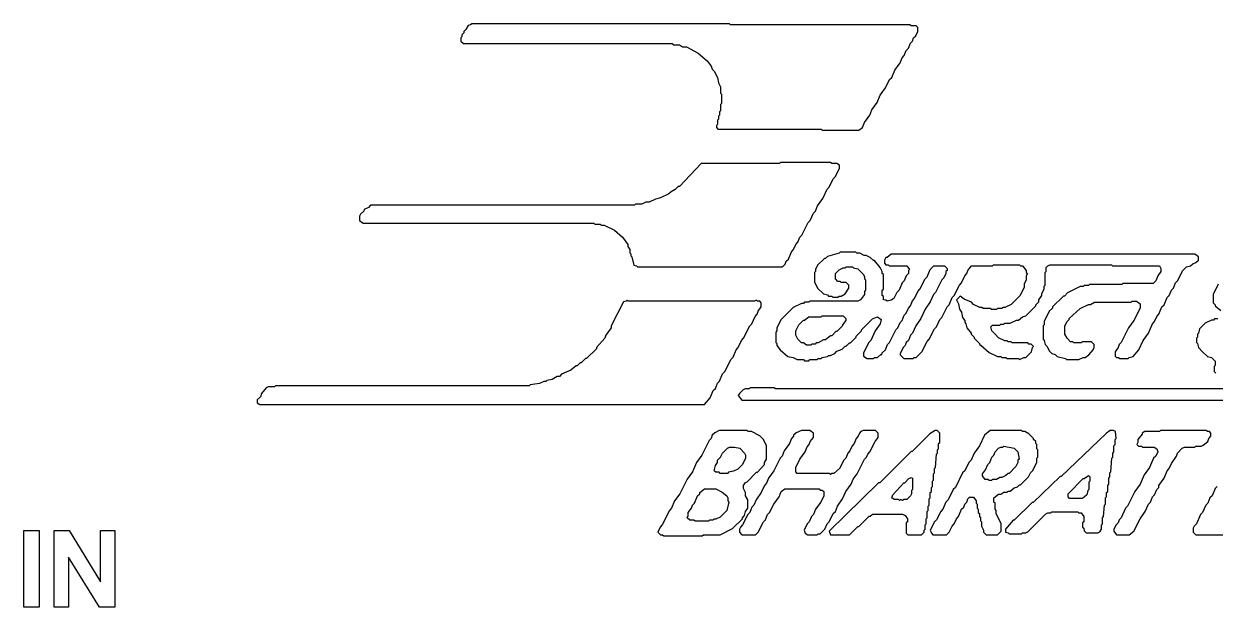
# Model space of a CAD drawing. Header units: millimetres. Extents: x -47 to 47, y -56 to 56.
# Drawn here: x -47.24 to -0.59, y -1.5 to 21.35 of the extents above; entities that cross this region are included whole.
import ezdxf

# ---------------------------------------------------------------- set-up
doc = ezdxf.new("R2010")
doc.units = ezdxf.units.MM

msp = doc.modelspace()

# ---------------------------------------------------------------- linework, layer by layer
for points in [[(-29.8476, 21.2922), (-29.9293, 21.1288), (-30.011, 21.047), (-30.011, 21.0062), (-30.0927, 20.9245), (-30.0927, 20.8427), (-30.1336, 20.8019), (-30.1336, 20.6793), (-30.0314, 20.5772), (-21.8596, 20.5772), (-21.8188, 20.5363), (-21.5736, 20.5363), (-21.451, 20.4546), (-21.2876, 20.4546), (-20.8381, 20.2094), (-20.4908, 19.903), (-20.3274, 19.6987), (-20.2865, 19.5761), (-20.2048, 19.4944), (-20.0822, 19.2492), (-20.0414, 19.0449), (-19.9597, 18.8815), (-19.9597, 18.6364), (-19.9188, 18.5955), (-19.9188, 18.2278), (-19.9597, 18.1869), (-19.9597, 17.9417), (-20.0005, 17.9009), (-20.0005, 17.7783), (-20.0414, 17.7375), (-20.0414, 17.6149), (-20.0822, 17.574), (-20.0822, 17.4106), (-20.1231, 17.3697), (-20.1231, 17.288), (-20.0618, 17.2267), (-16.0168, 17.2267), (-15.9759, 17.1859), (-14.5458, 17.1859), (-14.4028, 17.288), (-14.3211, 17.4923), (-14.1168, 17.7783), (-14.0351, 17.9826), (-13.8308, 18.2686), (-13.7082, 18.5546), (-13.5039, 18.8406), (-13.3405, 19.1675), (-13.2588, 19.2492), (-13.1362, 19.5353), (-12.9319, 19.8213), (-12.8502, 20.0256), (-12.7685, 20.1073), (-12.6867, 20.3116), (-12.605, 20.3933), (-12.5233, 20.5976), (-12.4416, 20.6793), (-12.4007, 20.8019), (-12.319, 20.8836), (-12.2373, 21.047), (-12.2373, 21.2105), (-12.2986, 21.2718), (-12.5029, 21.2718), (-12.5437, 21.3126), (-19.5715, 21.3126), (-19.6124, 21.3535), (-29.7046, 21.3535), (-29.7454, 21.3126)], [(-17.6511, 15.8784), (-20.7156, 15.8784), (-21.5736, 14.9795), (-21.6145, 14.9795), (-21.737, 14.8569), (-21.9005, 14.7752), (-21.9822, 14.6935), (-22.3091, 14.53), (-22.5134, 14.4892), (-22.7585, 14.3666), (-22.8811, 14.3666), (-23.0445, 14.2849), (-23.2897, 14.2849), (-23.3305, 14.244), (-33.6679, 14.244), (-33.7496, 14.1623), (-33.913, 14.0806), (-33.9335, 14.0193), (-34.0561, 13.8967), (-34.0969, 13.815), (-34.0969, 13.6515), (-33.9539, 13.5494), (-24.924, 13.5494), (-24.8832, 13.5085), (-24.6789, 13.5085), (-24.638, 13.4677), (-24.5155, 13.4677), (-24.1069, 13.2634), (-23.8004, 12.9978), (-23.5961, 12.7118), (-23.5961, 12.6301), (-23.5144, 12.5075), (-23.5144, 12.3849), (-23.4735, 12.3441), (-23.4735, 12.2623), (-23.4327, 12.2215), (-23.351, 11.8946), (-23.2488, 11.8742), (-23.208, 11.8333), (-17.5285, 11.8333), (-17.4264, 11.9355), (-17.3855, 12.058), (-17.3038, 12.1398), (-17.1812, 12.4258), (-17.0995, 12.5075), (-17.0178, 12.7118), (-16.9361, 12.7935), (-16.8544, 12.9978), (-16.7727, 13.0795), (-16.5275, 13.5698), (-16.4458, 13.6515), (-16.3232, 13.9376), (-16.2415, 14.0193), (-16.1598, 14.2236), (-15.9555, 14.5096), (-15.792, 14.8773), (-15.7103, 14.959), (-15.5469, 15.2859), (-15.4652, 15.3676), (-15.3017, 15.6945), (-15.3017, 15.8171), (-15.4039, 15.8784), (-15.6082, 15.8784), (-15.649, 15.9192), (-17.6103, 15.9192)], [(-15.3222, 12.3645), (-15.7716, 12.2419), (-15.8533, 12.1602), (-15.8942, 12.1602), (-16.1598, 11.8946), (-16.2415, 11.7312), (-16.2415, 11.6494), (-16.2823, 11.6086), (-16.2823, 11.2409), (-16.1598, 10.9957), (-15.935, 10.771), (-15.7716, 10.7301), (-15.7307, 10.6893), (-15.6082, 10.6893), (-15.5673, 10.6484), (-15.363, 10.6484), (-15.3222, 10.6893), (-15.2404, 10.6893), (-15.077, 10.771), (-14.934, 10.9957), (-14.934, 11.1183), (-15.0361, 11.2204), (-15.2404, 11.2204), (-15.2813, 11.2613), (-15.363, 11.2613), (-15.4652, 11.3634), (-15.4652, 11.5677), (-15.3222, 11.7107), (-15.1587, 11.7925), (-15.077, 11.7925), (-15.0361, 11.8333), (-14.791, 11.8333), (-14.7501, 11.7925), (-14.5867, 11.7516), (-14.362, 11.5269), (-14.3211, 11.4452), (-14.3211, 11.3634), (-14.2803, 11.3226), (-14.2803, 10.914), (-14.3211, 10.8731), (-14.3211, 10.7506), (-14.4845, 10.5463), (-14.5867, 10.485), (-16.4662, 10.485), (-16.5071, 10.4441), (-16.6705, 10.4441), (-16.7114, 10.4032), (-16.7931, 10.4032), (-17.12, 10.2398), (-17.5898, 9.7699), (-17.7533, 9.4431), (-17.7533, 9.3205), (-17.7941, 9.2796), (-17.7941, 8.871), (-17.7533, 8.8302), (-17.7533, 8.7485), (-17.6307, 8.585), (-17.3243, 8.3194), (-17.12, 8.2786), (-16.9565, 8.1969), (-16.7114, 8.1969), (-16.6705, 8.156), (-16.5071, 8.156), (-16.4662, 8.1969), (-16.1802, 8.1969), (-16.1393, 8.2377), (-16.0168, 8.2377), (-15.9759, 8.2786), (-15.7716, 8.3194), (-15.7307, 8.3603), (-15.649, 8.3603), (-15.4856, 8.442), (-15.4039, 8.5237), (-15.1996, 8.6054), (-15.077, 8.728), (-15.0361, 8.728), (-14.9136, 8.8506), (-14.8727, 8.8506), (-14.648, 9.0753), (-14.648, 9.1162), (-14.4437, 9.3205), (-14.4437, 9.3613), (-14.0147, 9.7904), (-13.8104, 9.8721), (-13.6674, 9.7699), (-13.7082, 9.6065), (-13.9125, 9.3205), (-14.076, 8.9528), (-14.1577, 8.871), (-14.362, 8.4624), (-14.362, 8.3399), (-14.219, 8.2377), (-13.9738, 8.2377), (-13.9329, 8.2786), (-13.8104, 8.2786), (-13.6878, 8.4012), (-13.6469, 8.4012), (-13.6265, 8.4624), (-13.5039, 8.585), (-13.4222, 8.7893), (-13.3405, 8.871), (-13.0953, 9.3613), (-13.0136, 9.4431), (-12.9319, 9.6474), (-12.8502, 9.7291), (-12.7685, 9.9334), (-12.6867, 10.0151), (-12.605, 10.2194), (-12.5233, 10.3011), (-12.4416, 10.5054), (-12.3599, 10.5871), (-12.2373, 10.8731), (-12.1556, 10.9548), (-11.9513, 11.3634), (-11.8696, 11.4452), (-11.747, 11.7312), (-11.604, 11.8742), (-11.1954, 11.8742), (-11.0932, 11.772), (-11.0932, 11.6903), (-11.1341, 11.6494), (-11.1341, 11.5677), (-11.2158, 11.4043), (-11.2975, 11.3226), (-11.5427, 10.8323), (-11.6244, 10.7506), (-11.747, 10.4645), (-11.9513, 10.1785), (-12.1147, 9.8108), (-12.319, 9.5248), (-12.4416, 9.2388), (-12.5233, 9.157), (-12.605, 8.9528), (-12.6867, 8.871), (-12.7276, 8.7485), (-12.8093, 8.6667), (-12.9319, 8.4216), (-12.9319, 8.3807), (-12.7889, 8.2377), (-12.4212, 8.2377), (-12.3803, 8.2786), (-12.2986, 8.2786), (-12.0739, 8.5033), (-11.8696, 8.9119), (-11.7878, 8.9936), (-11.5836, 9.4022), (-11.5018, 9.4839), (-11.3793, 9.7699), (-11.2975, 9.8517), (-11.0932, 10.2602), (-11.0115, 10.342), (-10.8889, 10.628), (-10.8072, 10.7097), (-10.6029, 11.1183), (-10.5212, 11.2), (-10.3986, 11.486), (-10.3169, 11.5677), (-10.2761, 11.6903), (-10.1331, 11.8742), (-9.3159, 11.8742), (-9.275, 11.915), (-8.2535, 11.915), (-8.2127, 11.8742), (-8.131, 11.8742), (-7.988, 11.6903), (-7.988, 11.6086), (-7.9471, 11.5677), (-7.988, 11.486), (-7.988, 11.3226), (-8.0697, 11.1591), (-8.0697, 11.0366), (-8.2331, 10.7097), (-8.5804, 10.3624), (-8.8256, 10.2398), (-8.9073, 10.2398), (-8.9481, 10.199), (-9.1116, 10.199), (-9.1524, 10.1581), (-9.3567, 10.1581), (-9.3976, 10.199), (-9.6836, 10.199), (-9.7245, 10.2398), (-9.8062, 10.2398), (-10.0513, 10.3624), (-10.1331, 10.4441), (-10.4191, 10.5667), (-10.5825, 10.6893), (-10.7255, 10.5463), (-10.6438, 10.3828), (-10.6029, 10.1785), (-10.5212, 10.0559), (-10.4804, 9.8517), (-10.3986, 9.7291), (-10.3986, 9.6474), (-10.3578, 9.6065), (-10.3169, 9.4431), (-10.1535, 9.2388), (-10.1535, 9.1979), (-10.0309, 9.0753), (-10.0309, 9.0345), (-9.8266, 8.8302), (-9.8062, 8.7689), (-9.7653, 8.7689), (-9.4384, 8.4829), (-9.1116, 8.3194), (-8.989, 8.3194), (-8.9481, 8.2786), (-8.7847, 8.2786), (-8.7438, 8.2377), (-8.2944, 8.2377), (-8.2535, 8.1969), (-8.0901, 8.2786), (-8.0084, 8.2786), (-7.7837, 8.5033), (-7.7428, 8.6667), (-7.7019, 8.7076), (-7.8041, 8.8097), (-7.8858, 8.8097), (-7.9267, 8.8506), (-8.5395, 8.8506), (-8.5804, 8.8915), (-8.703, 8.8915), (-8.7438, 8.9323), (-8.8256, 8.9323), (-9.0707, 9.0549), (-9.2137, 9.1979), (-9.3363, 9.3205), (-9.3772, 9.4839), (-9.3159, 9.5452), (-9.0299, 9.5452), (-8.989, 9.5861), (-8.8664, 9.5861), (-8.8256, 9.6269), (-8.6213, 9.6269), (-8.3761, 9.7495), (-8.2944, 9.7495), (-8.131, 9.8721), (-8.0084, 9.9129), (-7.6202, 10.3011), (-7.6202, 10.342), (-7.4976, 10.4645), (-7.4976, 10.5463), (-7.3751, 10.7097), (-7.3751, 10.7914), (-7.2933, 10.9548), (-7.2933, 11.0774), (-7.2525, 11.1183), (-7.2525, 11.6086), (-7.2116, 11.6494), (-7.2116, 11.8129), (-7.1503, 11.8742), (-7.0686, 11.915), (-4.6579, 11.915), (-4.6171, 11.8742), (-2.7784, 11.8742), (-2.7171, 11.772), (-2.7171, 11.6494), (-2.8397, 11.486), (-2.9214, 11.2817), (-3.0236, 11.1796), (-4.2085, 11.1796), (-4.2493, 11.1387), (-5.516, 11.1387), (-5.5568, 11.0979), (-5.7203, 11.0979), (-5.7611, 11.057), (-5.8837, 11.057), (-6.374, 10.8118), (-6.4966, 10.6893), (-6.5375, 10.6893), (-6.9665, 10.2602), (-6.9665, 10.2194), (-7.0891, 10.0968), (-7.2933, 9.6882), (-7.2933, 9.5656), (-7.3342, 9.5248), (-7.3342, 8.9936), (-7.2933, 8.9528), (-7.2525, 8.7893), (-7.1708, 8.7076), (-7.0891, 8.5442), (-6.9869, 8.442), (-6.8643, 8.4012), (-6.7826, 8.3194), (-6.4557, 8.2377), (-6.4149, 8.1969), (-5.9246, 8.1969), (-5.7611, 8.2786), (-5.6794, 8.2786), (-5.5364, 8.3807), (-5.373, 8.585), (-5.3321, 8.6667), (-5.3321, 8.7893), (-5.4343, 8.8915), (-5.802, 8.8915), (-5.8428, 8.8506), (-6.1289, 8.8506), (-6.1697, 8.8915), (-6.2514, 8.8915), (-6.3944, 9.0345), (-6.4762, 9.1979), (-6.4762, 9.5248), (-6.3944, 9.6882), (-6.3127, 9.7699), (-6.3127, 9.8108), (-5.8837, 10.199), (-5.5568, 10.3624), (-5.4751, 10.3624), (-5.3117, 10.4441), (-3.8816, 10.4441), (-3.8408, 10.485), (-3.6773, 10.485), (-3.5343, 10.3828), (-3.5343, 10.2194), (-3.7795, 9.7291), (-3.9838, 9.4431), (-4.2698, 8.871), (-4.3515, 8.7893), (-4.3924, 8.6667), (-4.5149, 8.5033), (-4.5149, 8.3399), (-4.4536, 8.2786), (-4.3719, 8.2786), (-4.3311, 8.2377), (-4.0042, 8.2377), (-3.9633, 8.2786), (-3.7999, 8.3194), (-3.5752, 8.585), (-3.4117, 8.9528), (-3.2074, 9.2388), (-3.044, 9.6065), (-2.9623, 9.6882), (-2.8806, 9.8925), (-2.7988, 9.9742), (-2.6763, 10.2602), (-2.5946, 10.342), (-2.472, 10.628), (-2.3903, 10.7097), (-2.3085, 10.914), (-2.2268, 10.9957), (-2.1451, 11.2), (-2.0634, 11.2817), (-1.8591, 11.6903), (-1.7161, 11.8333), (-1.5526, 11.8742), (-1.4709, 11.9559), (-1.3483, 11.9968), (-1.2462, 12.0989), (-1.2462, 12.2215), (-1.3892, 12.3236), (-13.2792, 12.3236), (-13.4426, 12.201), (-13.4835, 12.201), (-13.5448, 12.0989), (-13.5448, 11.9763), (-13.4835, 11.915), (-13.4018, 11.915), (-13.3609, 11.8742), (-12.6663, 11.8742), (-12.5642, 11.7312), (-12.605, 11.6903), (-12.605, 11.5677), (-12.6867, 11.486), (-12.7685, 11.2817), (-12.8502, 11.2), (-12.9728, 10.914), (-13.0545, 10.8323), (-13.1771, 10.5871), (-13.2792, 10.5258), (-13.4426, 10.485), (-13.4835, 10.5258), (-13.5856, 10.5463), (-13.5856, 10.6688), (-13.6265, 10.7097), (-13.6265, 10.914), (-13.5856, 10.9548), (-13.5856, 11.5269), (-13.6265, 11.5677), (-13.6265, 11.6494), (-13.7082, 11.8129), (-13.9329, 12.0785), (-13.9738, 12.0785), (-14.0964, 12.201), (-14.2598, 12.2828), (-14.3415, 12.2828), (-14.505, 12.3645), (-14.6276, 12.3645), (-14.6684, 12.4053), (-15.2813, 12.4053)], [(-23.7596, 10.4645), (-24.2499, 9.5248), (-24.2499, 9.4431), (-24.4542, 9.157), (-24.495, 9.0345), (-24.8219, 8.6667), (-24.8219, 8.6259), (-25.2101, 8.2377), (-25.2509, 8.2377), (-25.4144, 8.0743), (-25.4552, 8.0743), (-25.5778, 7.9517), (-25.6186, 7.9517), (-25.8229, 7.7883), (-26.1907, 7.6248), (-26.2724, 7.5431), (-26.3541, 7.5431), (-26.5584, 7.4205), (-26.7627, 7.3797), (-26.8036, 7.3388), (-26.8853, 7.3388), (-27.0487, 7.2571), (-27.4164, 7.2162), (-27.4573, 7.1754), (-37.3861, 7.1754), (-37.4269, 7.1345), (-37.6721, 7.1345), (-37.7538, 7.0937), (-37.9377, 6.8689), (-37.9785, 6.7464), (-38.1011, 6.6238), (-38.1011, 6.5012), (-37.999, 6.4399), (-20.593, 6.4399), (-20.3683, 6.7055), (-20.2457, 6.9915), (-20.164, 7.0732), (-20.0822, 7.2775), (-20.0005, 7.3592), (-19.8779, 7.6453), (-19.7962, 7.727), (-19.5511, 8.2173), (-19.4694, 8.299), (-19.3468, 8.585), (-19.2651, 8.6667), (-19.1425, 8.9528), (-19.0608, 9.0345), (-18.8156, 9.5248), (-18.7339, 9.6065), (-18.6113, 9.8925), (-18.5296, 9.9742), (-18.4887, 10.0968), (-18.3662, 10.2602), (-18.3662, 10.4237), (-18.4274, 10.485), (-18.5092, 10.485), (-18.55, 10.5258), (-18.6317, 10.485), (-23.5757, 10.485), (-23.6166, 10.5258), (-23.6574, 10.485)], [(-15.9759, 9.9129), (-15.1587, 9.9129), (-15.0566, 9.8108), (-15.0566, 9.7291), (-15.1792, 9.5656), (-15.1792, 9.5248), (-15.4039, 9.3001), (-15.4447, 9.3001), (-15.6082, 9.1366), (-15.649, 9.1366), (-15.8533, 8.9732), (-15.935, 8.9732), (-16.1393, 8.8506), (-16.2211, 8.8506), (-16.2619, 8.8097), (-16.3845, 8.8097), (-16.4254, 8.7689), (-16.5888, 8.7689), (-16.7114, 8.8506), (-16.7931, 8.8506), (-16.9361, 8.9936), (-17.0178, 9.157), (-17.0178, 9.3205), (-16.8952, 9.5656), (-16.7114, 9.7495), (-16.6705, 9.7495), (-16.5071, 9.8721), (-16.0168, 9.8721)], [(-20.1844, 5.3367), (-20.2865, 5.2346), (-20.3274, 5.112), (-20.4091, 5.0303), (-20.6951, 4.4583), (-20.8994, 4.1722), (-21.0629, 3.8045), (-21.2672, 3.5185), (-21.5532, 2.9465), (-21.7575, 2.6605), (-21.88, 2.3744), (-21.9618, 2.2927), (-22.2478, 1.7207), (-22.3295, 1.639), (-22.4112, 1.4347), (-22.3091, 1.3325), (-22.2273, 1.3325), (-22.1865, 1.2917), (-20.6747, 1.2917), (-20.6338, 1.3325), (-19.9801, 1.3325), (-19.4898, 1.5777), (-19.1016, 1.9658), (-19.1016, 2.0067), (-19.0199, 2.0884), (-18.979, 2.2519), (-18.8973, 2.3744), (-18.8973, 2.7013), (-18.979, 2.8647), (-18.979, 2.9873), (-19.0608, 3.1508), (-19.0608, 3.2733), (-18.9995, 3.3755), (-18.9178, 3.4163), (-18.55, 3.7841), (-18.5092, 3.7841), (-18.2436, 4.0905), (-18.2436, 4.1722), (-18.1619, 4.2948), (-18.1619, 4.826), (-18.2844, 5.0711), (-18.4274, 5.2141), (-18.7543, 5.3776), (-18.8769, 5.3776), (-18.9178, 5.4184), (-20.021, 5.4184)], [(-16.7931, 5.4184), (-16.9974, 5.3367), (-17.0995, 5.2346), (-17.0995, 5.1937), (-17.1812, 5.112), (-17.263, 4.9077), (-17.4673, 4.6217), (-17.549, 4.4174), (-17.6307, 4.3357), (-17.8759, 3.8454), (-18.0801, 3.5594), (-18.1619, 3.3551), (-18.2436, 3.2733), (-18.3662, 2.9873), (-18.5705, 2.7013), (-18.6522, 2.497), (-18.7339, 2.4153), (-18.8156, 2.211), (-18.8973, 2.1293), (-19.1016, 1.7207), (-19.1833, 1.639), (-19.2242, 1.5573), (-19.2242, 1.4347), (-19.1221, 1.3325), (-18.5909, 1.3325), (-18.4887, 1.4347), (-18.2844, 1.8433), (-18.2027, 1.925), (-18.121, 2.1293), (-18.0393, 2.211), (-17.8759, 2.5379), (-17.6716, 2.8239), (-17.5898, 3.0282), (-17.4468, 3.1303), (-16.0985, 3.1303), (-16.0576, 3.0895), (-15.9759, 3.0895), (-15.9146, 3.0282), (-15.9146, 2.8647), (-16.0372, 2.6196), (-16.2415, 2.3336), (-16.3232, 2.1293), (-16.4049, 2.0476), (-16.4866, 1.8433), (-16.5684, 1.7616), (-16.6909, 1.5164), (-16.6501, 1.3938), (-16.5479, 1.3325), (-16.1802, 1.3325), (-16.1393, 1.3734), (-16.0576, 1.3734), (-15.8738, 1.5573), (-15.792, 1.7616), (-15.7103, 1.8433), (-15.5469, 2.1701), (-15.4652, 2.2519), (-15.3834, 2.4562), (-15.1792, 2.7422), (-15.0566, 3.0282), (-14.8523, 3.3142), (-14.7706, 3.5185), (-14.6071, 3.7228), (-14.3211, 4.2948), (-14.2394, 4.3765), (-14.1985, 4.4991), (-14.1168, 4.5808), (-13.9125, 4.9894), (-13.7899, 5.1529), (-13.7899, 5.3163), (-13.8921, 5.4184), (-14.3824, 5.4184), (-14.4641, 5.3776), (-14.5254, 5.3163), (-14.5663, 5.1937), (-14.648, 5.112), (-14.7297, 4.9077), (-14.8114, 4.826), (-14.8931, 4.6217), (-14.9749, 4.54), (-15.0566, 4.3357), (-15.1383, 4.254), (-15.3017, 3.9271), (-15.5265, 3.7432), (-15.6082, 3.7432), (-15.649, 3.7024), (-15.6899, 3.7432), (-16.9565, 3.7432), (-17.0178, 3.8045), (-17.0178, 3.9679), (-16.8544, 4.2948), (-16.6501, 4.5808), (-16.5684, 4.7851), (-16.4866, 4.8668), (-16.4458, 4.9894), (-16.3232, 5.1529), (-16.3232, 5.3163), (-16.4662, 5.4184)], [(-11.5631, 5.4184), (-11.7674, 5.2959), (-12.462, 4.6013), (-12.5029, 4.6013), (-13.7287, 3.3755), (-13.7695, 3.3755), (-15.7103, 1.4755), (-15.649, 1.3325), (-14.9136, 1.3325), (-14.5867, 1.6594), (-14.5458, 1.6594), (-14.1372, 2.068), (-14.0964, 2.068), (-14.0147, 2.1497), (-12.8298, 2.1497), (-12.7276, 2.0884), (-12.6459, 1.9658), (-12.6459, 1.8433), (-12.6867, 1.8024), (-12.6867, 1.3938), (-12.6255, 1.3325), (-12.0943, 1.3325), (-11.9921, 1.4347), (-11.9921, 1.5164), (-11.9513, 1.5573), (-11.9513, 1.7207), (-11.9104, 1.7616), (-11.9104, 1.9658), (-11.8696, 2.0067), (-11.8696, 2.2519), (-11.8287, 2.2927), (-11.8287, 2.4562), (-11.7878, 2.497), (-11.7878, 2.7422), (-11.747, 2.783), (-11.747, 2.9873), (-11.7061, 3.0282), (-11.7061, 3.1916), (-11.6653, 3.2325), (-11.6653, 3.4368), (-11.6244, 3.4776), (-11.6244, 3.7228), (-11.5836, 3.7636), (-11.5836, 3.9271), (-11.5427, 3.9679), (-11.5018, 4.4991), (-11.461, 4.54), (-11.461, 4.6625), (-11.4201, 4.7034), (-11.4201, 4.9077), (-11.3793, 4.9486), (-11.3793, 5.3163), (-11.4814, 5.4184)], [(-9.3976, 5.4184), (-9.6223, 5.2346), (-9.8266, 4.826), (-10.0309, 4.54), (-10.1535, 4.254), (-10.2352, 4.1722), (-10.3986, 3.8454), (-10.4804, 3.7636), (-10.7664, 3.1916), (-10.8481, 3.1099), (-11.0524, 2.7013), (-11.1341, 2.6196), (-11.2567, 2.3336), (-11.3384, 2.2519), (-11.5018, 1.925), (-11.5836, 1.8433), (-11.747, 1.5164), (-11.7061, 1.3938), (-11.6448, 1.3325), (-11.1137, 1.3325), (-11.0115, 1.4347), (-10.8889, 1.6798), (-10.8072, 1.7616), (-10.7255, 1.9658), (-10.6438, 2.0476), (-10.5212, 2.3336), (-10.4395, 2.4153), (-10.3986, 2.5379), (-10.3169, 2.6196), (-10.2761, 2.7422), (-10.2148, 2.8035), (-10.0513, 2.8035), (-9.9492, 2.6605), (-9.9492, 2.5787), (-9.9083, 2.5379), (-9.9083, 2.3744), (-9.8675, 2.3336), (-9.8675, 2.211), (-9.8266, 2.1701), (-9.8266, 2.0476), (-9.7858, 2.0067), (-9.7858, 1.8841), (-9.7449, 1.8433), (-9.7449, 1.6798), (-9.6632, 1.5164), (-9.6632, 1.4347), (-9.561, 1.3325), (-9.1116, 1.3325), (-8.9686, 1.4755), (-8.9686, 1.7616), (-9.1729, 2.1701), (-9.1729, 2.2927), (-9.2137, 2.3336), (-9.2137, 2.5787), (-9.2546, 2.6196), (-9.2546, 2.783), (-9.0707, 2.926), (-8.989, 2.926), (-8.8664, 3.0078), (-8.7438, 3.0078), (-8.703, 3.0486), (-8.6213, 3.0486), (-8.4578, 3.1712), (-8.3353, 3.212), (-8.2535, 3.2938), (-8.2127, 3.2938), (-7.9062, 3.6002), (-7.8245, 3.7636), (-7.7428, 3.8454), (-7.5794, 4.1722), (-7.5794, 4.3357), (-7.5385, 4.3765), (-7.5385, 4.6625), (-7.5794, 4.7034), (-7.5794, 4.8668), (-7.6202, 4.9077), (-7.6202, 4.9894), (-7.7019, 5.0711), (-7.7019, 5.112), (-7.8858, 5.2959), (-8.0492, 5.3776), (-8.131, 5.3776), (-8.1718, 5.4184)], [(-4.8418, 5.3163), (-6.6192, 3.6206), (-6.66, 3.6206), (-7.7224, 2.5992), (-7.7632, 2.5992), (-8.4578, 1.9046), (-8.4987, 1.9046), (-8.8051, 1.5573), (-8.8051, 1.4347), (-8.703, 1.4142), (-8.6621, 1.3734), (-8.1718, 1.3734), (-8.131, 1.4142), (-8.0084, 1.4142), (-7.9267, 1.4551), (-7.2321, 2.1497), (-7.1503, 2.1906), (-7.0278, 2.1906), (-6.9869, 2.2314), (-5.9654, 2.2314), (-5.9246, 2.1906), (-5.8428, 2.1906), (-5.7407, 2.0476), (-5.7407, 1.8433), (-5.7816, 1.8024), (-5.7816, 1.639), (-5.7407, 1.5981), (-5.7203, 1.496), (-5.6386, 1.4142), (-5.1891, 1.4142), (-5.1074, 1.4551), (-5.0461, 1.5573), (-5.0461, 1.7207), (-5.0052, 1.7616), (-5.0052, 2.0067), (-4.9644, 2.0476), (-4.9235, 2.497), (-4.8827, 2.5379), (-4.8827, 2.783), (-4.8418, 2.8239), (-4.8418, 2.9873), (-4.8009, 3.0282), (-4.8009, 3.2733), (-4.7601, 3.3142), (-4.7601, 3.5594), (-4.7192, 3.6002), (-4.7192, 3.7636), (-4.6784, 3.8045), (-4.6375, 4.3357), (-4.5966, 4.3765), (-4.5966, 4.54), (-4.5558, 4.5808), (-4.5558, 4.826), (-4.5149, 4.8668), (-4.5149, 5.0711), (-4.4741, 5.112), (-4.4945, 5.3776), (-4.5762, 5.4184), (-4.6988, 5.4184)], [(-2.7784, 5.3776), (-3.3504, 5.3776), (-3.4526, 5.3163), (-3.4526, 5.2754), (-3.616, 5.0711), (-3.616, 4.9486), (-3.6569, 4.8668), (-3.5956, 4.8056), (-3.473, 4.8056), (-3.4322, 4.7647), (-2.9827, 4.7647), (-2.8806, 4.7034), (-2.8397, 4.5808), (-2.9214, 4.4174), (-3.0031, 4.3357), (-3.1666, 3.9679), (-3.3709, 3.6819), (-3.5343, 3.3142), (-3.7386, 3.0282), (-4.0246, 2.4562), (-4.1063, 2.3744), (-4.2698, 2.0067), (-4.3515, 1.925), (-4.3924, 1.8024), (-4.4741, 1.7207), (-4.5558, 1.5573), (-4.5558, 1.4755), (-4.4536, 1.3325), (-3.9633, 1.3325), (-3.7795, 1.4755), (-3.5343, 1.9658), (-3.33, 2.2519), (-3.2074, 2.5379), (-3.1257, 2.6196), (-3.044, 2.8239), (-2.9623, 2.9056), (-2.8806, 3.1099), (-2.7988, 3.1916), (-2.7988, 3.2733), (-2.5946, 3.5594), (-2.472, 3.8454), (-2.3903, 3.9271), (-2.3085, 4.1314), (-2.1042, 4.4174), (-2.0634, 4.54), (-1.8795, 4.7238), (-1.7978, 4.7647), (-1.3892, 4.7647), (-1.3483, 4.8056), (-1.1441, 4.8056), (-1.0623, 4.8464), (-0.8785, 4.9894), (-0.8376, 5.112), (-0.7559, 5.1937), (-0.7559, 5.3163), (-0.8172, 5.3776), (-0.8989, 5.3776), (-0.9398, 5.4184), (-2.7376, 5.4184)], [(-19.4081, 4.7647), (-19.2038, 4.7238), (-19.0199, 4.54), (-18.979, 4.4583), (-18.979, 4.3357), (-19.1016, 4.0905), (-19.2855, 3.9067), (-19.4489, 3.8249), (-19.6532, 3.7841), (-19.6941, 3.7432), (-19.9801, 3.7432), (-20.021, 3.7841), (-20.1435, 3.7841), (-20.2048, 3.8454), (-20.164, 4.0497), (-20.0822, 4.1722), (-20.0822, 4.254), (-19.9597, 4.3765), (-19.8779, 4.54), (-19.6941, 4.7238), (-19.6124, 4.7647)], [(-8.8664, 4.8056), (-8.4578, 4.7238), (-8.3148, 4.5808), (-8.274, 4.2948), (-8.3148, 4.254), (-8.3148, 4.1722), (-8.3965, 4.0088), (-8.6621, 3.7432), (-8.703, 3.7432), (-8.7847, 3.6615), (-8.9481, 3.5798), (-9.0299, 3.5798), (-9.1524, 3.4981), (-9.3159, 3.4981), (-9.3567, 3.4572), (-9.4384, 3.4572), (-9.4793, 3.4981), (-9.6019, 3.4981), (-9.704, 3.6411), (-9.704, 3.7228), (-9.5815, 3.8862), (-9.4997, 4.0905), (-9.418, 4.1722), (-9.3363, 4.3765), (-9.2546, 4.4583), (-9.2137, 4.5808), (-9.0707, 4.7238), (-8.989, 4.7647), (-8.9073, 4.7647)], [(-12.4416, 3.5594), (-12.4416, 3.1099), (-12.4825, 3.069), (-12.4825, 2.9465), (-12.5233, 2.8647), (-12.6663, 2.7217), (-12.7889, 2.7217), (-12.8298, 2.6809), (-12.9115, 2.7217), (-12.9523, 2.6809), (-12.9932, 2.7217), (-13.1566, 2.7217), (-13.2588, 2.783), (-13.2179, 2.9056), (-12.7889, 3.3755), (-12.748, 3.3755), (-12.5846, 3.5389), (-12.5029, 3.5798)], [(-5.4955, 3.6002), (-5.4955, 3.4368), (-5.5364, 3.3959), (-5.5364, 3.1099), (-5.5773, 3.069), (-5.6181, 2.9056), (-5.7203, 2.8035), (-5.802, 2.7626), (-6.2923, 2.7626), (-6.3536, 2.8239), (-6.3536, 2.9465), (-5.7611, 3.5389), (-5.7203, 3.5389), (-5.5568, 3.6615)], [(-20.593, 3.1303), (-20.1435, 3.1303), (-19.8984, 3.0078), (-19.7145, 2.8647), (-19.6737, 2.783), (-19.6737, 2.6605), (-19.6328, 2.6196), (-19.7145, 2.2927), (-19.9801, 2.0271), (-20.1435, 1.9454), (-20.2252, 1.9454), (-20.2661, 1.9046), (-20.3887, 1.9046), (-20.4295, 1.8637), (-20.9607, 1.8637), (-21.0016, 1.9046), (-21.165, 1.9046), (-21.2672, 2.0067), (-21.2263, 2.0884), (-21.2263, 2.211), (-21.1037, 2.3744), (-21.0629, 2.497), (-20.9811, 2.5787), (-20.8586, 2.8647), (-20.7768, 2.9465), (-20.7768, 2.9873)], [(-47.242, -1.5), (-47.242, 1.5), (-46.6362, 1.5), (-46.6362, -1.5)], [(-46.0534, -1.5), (-46.0534, 1.5), (-45.464, 1.5), (-44.2361, -0.5033), (-44.2361, 1.5), (-43.6736, 1.5), (-43.6736, -1.5), (-44.2813, -1.5), (-45.4909, 0.4568), (-45.4909, -1.5)]]:
    msp.add_lwpolyline(points, close=True)
for points in [[(-0.4699, 11.1591), (-0.6742, 10.7506), (-0.6742, 10.4237), (-0.5925, 10.342), (-0.5925, 10.3011), (-0.3677, 10.1172)], [(-0.4903, 9.7904), (-0.6129, 9.7904), (-0.6537, 9.7495), (-0.7355, 9.7495), (-0.9806, 9.6269), (-1.2053, 9.4022), (-1.2462, 9.2388), (-1.2871, 9.1979), (-1.2871, 9.0753), (-1.3279, 9.0345), (-1.3279, 8.871), (-1.2871, 8.8302), (-1.2462, 8.6667), (-1.0828, 8.5033), (-0.8989, 8.3194), (-0.7355, 8.2786), (-0.5925, 8.1356), (-0.5925, 7.9721), (-0.6333, 7.9313), (-0.6333, 7.727), (-0.572, 7.6657)], [(5.5568, 7.0528), (-17.8146, 7.0528), (-17.8554, 7.0937), (-18.7952, 7.0937), (-18.836, 7.0528), (-18.9995, 7.0528), (-19.0812, 7.0119), (-19.2242, 6.8689), (-19.2651, 6.7872), (-19.1221, 6.6034), (5.5568, 6.6034)], [(-0.5107, 3.2325), (-0.5925, 3.1508), (-0.715, 2.8647), (-0.7968, 2.783), (-0.8785, 2.5787), (-0.9602, 2.497), (-1.0828, 2.211), (-1.1645, 2.1293), (-1.3279, 1.7616), (-1.4096, 1.6798), (-1.4505, 1.5981), (-1.4505, 1.4347), (-1.3483, 1.3325), (0.5312, 1.3325)]]:
    msp.add_lwpolyline(points)

doc.saveas('drawing.dxf')
